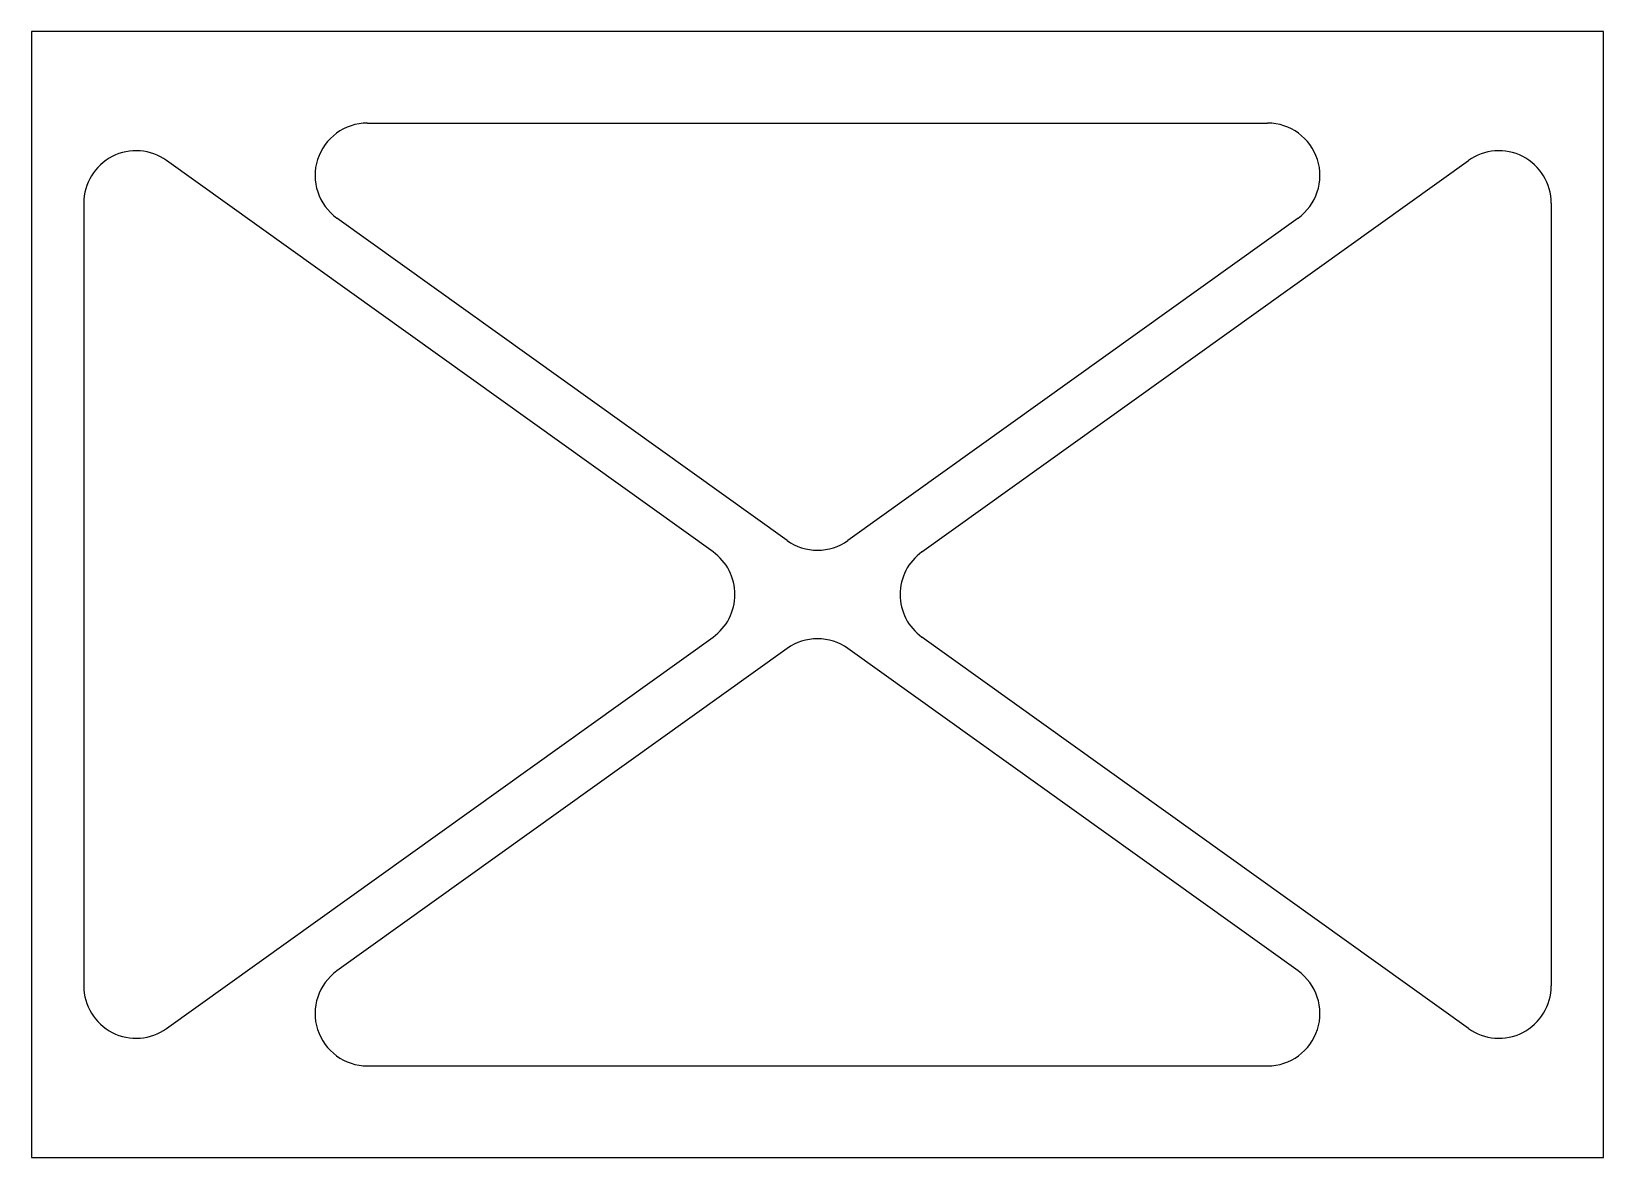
# Model space of a CAD drawing. Header units: metres. Extents: x -30 to 30, y 151.5 to 194.5.
import ezdxf

# ---------------------------------------------------------------- set-up
doc = ezdxf.new("R2010")
doc.units = ezdxf.units.M

msp = doc.modelspace()

# ---------------------------------------------------------------- linework, layer by layer
at = {"layer": 'PARAMETRIX'}
for p, q in [((30.0222, 194.5), (-30.0222, 194.5)), ((-30.0222, 194.5), (-30.0222, 151.5)), ((30.0222, 151.5), (30.0222, 194.5)), ((-17.1895, 191), (17.1895, 191)), ((-3.9881, 174.626), (-24.8577, 189.5716)), ((3.9881, 174.626), (24.8577, 189.5716)), ((-28.0222, 187.9455), (-28.0222, 158.0545)), ((28.0222, 187.9455), (28.0222, 158.0545)), ((-1.1645, 175.0639), (-18.354, 187.374)), ((18.354, 187.374), (1.1645, 175.0639)), ((-24.8577, 156.4284), (-3.9881, 171.374)), ((24.8577, 156.4284), (3.9881, 171.374)), ((-1.1645, 170.9361), (-18.354, 158.626)), ((18.354, 158.626), (1.1645, 170.9361)), ((-17.1895, 155), (17.1895, 155)), ((-30.0222, 151.5), (30.0222, 151.5))]:
    msp.add_line(p, q, dxfattribs=at)
for centre, start, end in [((-17.1895, 189), 90, 234.3922), ((17.1895, 189), 305.6078, 90), ((-26.0222, 187.9455), 54.3922, 180), ((26.0222, 187.9455), 360, 125.6078), ((0, 176.6899), 234.3922, 305.6078), ((-5.1526, 173), 305.6078, 54.3922), ((5.1526, 173), 125.6078, 234.3922), ((0, 169.3101), 54.3922, 125.6078), ((-17.1895, 157), 125.6078, 270), ((17.1895, 157), 270, 54.3922), ((-26.0222, 158.0545), 180, 305.6078), ((26.0222, 158.0545), 234.3922, 0)]:
    msp.add_arc(centre, 2, start, end, dxfattribs=at)

doc.saveas('drawing.dxf')
